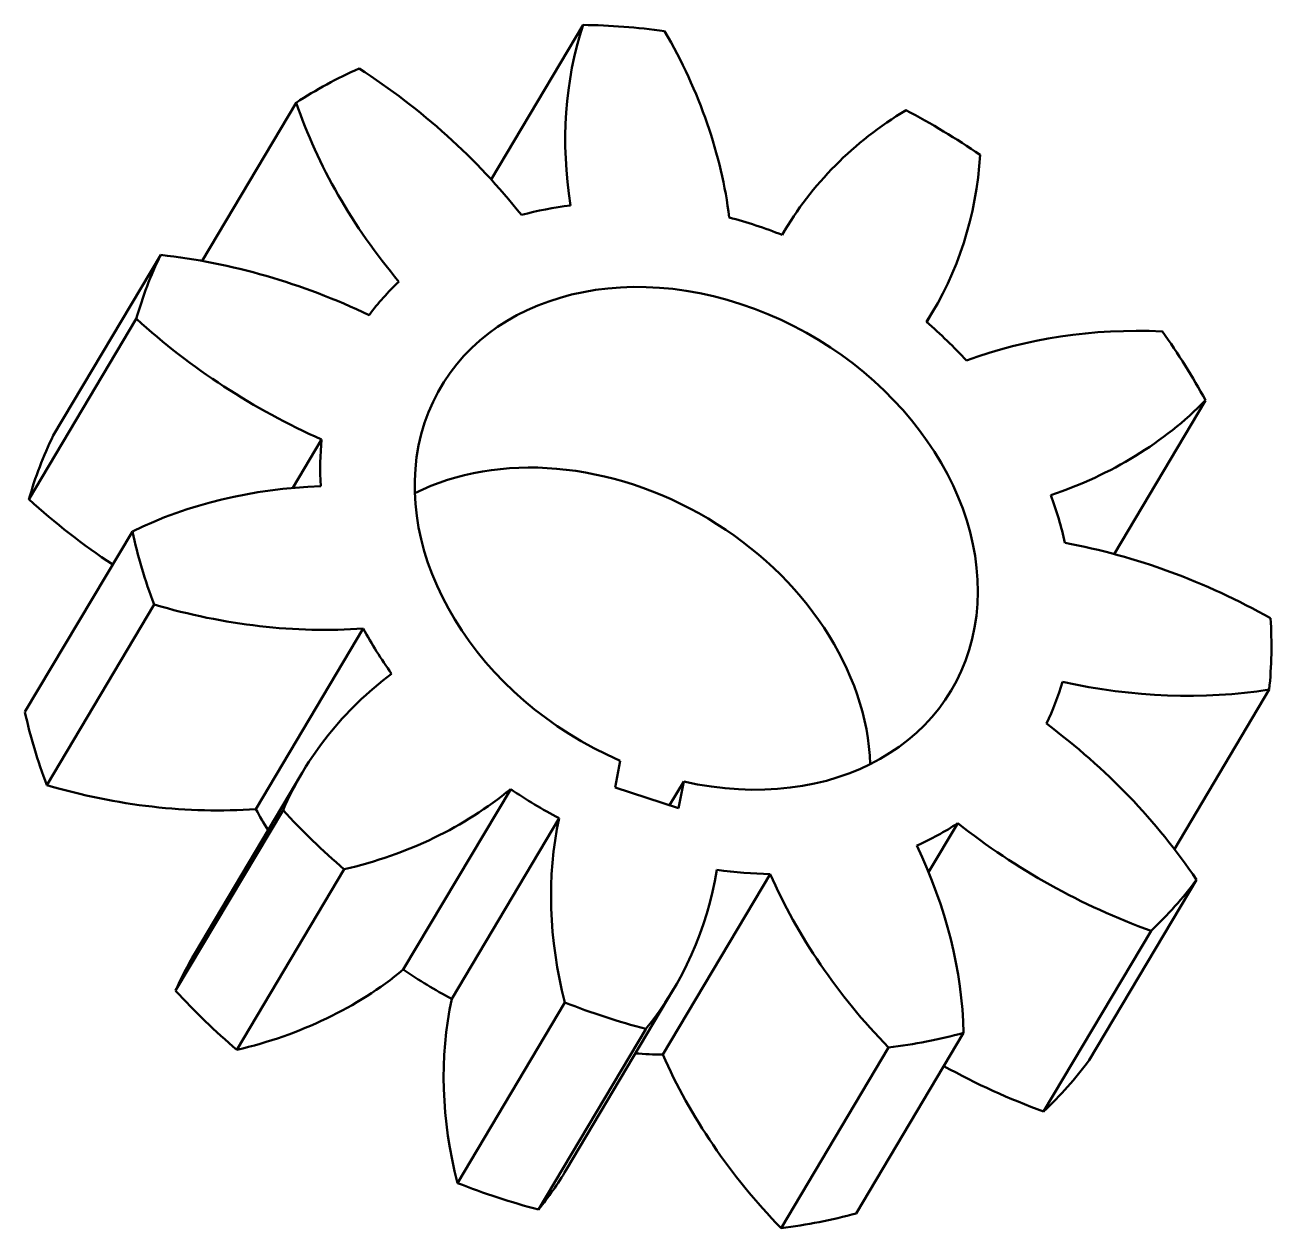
# Model space of a CAD drawing. Header units: millimetres. Extents: x 18.7 to 55.5, y 8.6 to 44.1.
import ezdxf

# ---------------------------------------------------------------- set-up
doc = ezdxf.new("R2010")
doc.units = ezdxf.units.MM
doc.header["$LTSCALE"] = 0.25
doc.layers.add('Visible (ISO)', color=7, linetype='Continuous', lineweight=50)

msp = doc.modelspace()

# ---------------------------------------------------------------- linework, layer by layer
at = {"layer": 'Visible (ISO)'}
for p, q in [((32.471, 39.526), (35.181, 44.081)), ((23.948, 37.126), (26.723, 41.789)), ((41.046, 37.895), (41.114, 38.009)), ((22.728, 37.302), (19.561, 31.98)), ((18.842, 30.099), (22.008, 35.421)), ((45.306, 35.325), (45.472, 35.604)), ((53.525, 33.017), (50.83, 28.488)), ((26.622, 30.438), (27.471, 31.865)), ((21.891, 29.153), (18.725, 23.832)), ((19.368, 21.676), (22.535, 26.998)), ((25.533, 20.969), (28.699, 26.29)), ((55.404, 24.491), (52.608, 19.792)), ((36.121, 21.607), (36.272, 22.396)), ((23.73, 16.717), (26.896, 22.038)), ((38.145, 21.783), (37.727, 21.081)), ((38.145, 21.783), (37.994, 20.994)), ((29.877, 16.238), (33.044, 21.559)), ((37.994, 20.994), (36.121, 21.607)), ((26.332, 20.94), (23.166, 15.619)), ((31.305, 15.377), (34.471, 20.698)), ((45.363, 19.106), (46.225, 20.554)), ((24.968, 13.873), (28.134, 19.195)), ((37.528, 13.734), (40.694, 19.055)), ((50.094, 13.565), (53.261, 18.887)), ((51.92, 17.381), (48.754, 12.059)), ((34.679, 10.337), (37.845, 15.659)), ((34.641, 15.27), (31.475, 9.949)), ((33.863, 9.167), (37.03, 14.488)), ((43.23, 9.052), (46.396, 14.374)), ((44.18, 13.943), (41.014, 8.622))]:
    msp.add_line(p, q, dxfattribs=at)
for centre, major_axis, start_param, end_param in [((49.872, 37.856), (-13.79, 8.205), 0.172445, 0.581677), ((38.514, 28.95), (15.361, -9.139), 2.062974, 2.205773), ((24.354, 39.802), (-13.79, 8.205), 3.68707, 4.096301), ((38.514, 28.95), (-15.361, 9.139), 5.775765, 5.918565), ((21.521, 32.349), (-13.79, 8.205), 4.258268, 4.6675), ((41.234, 43.081), (13.79, -8.205), 3.885237, 4.294468), ((54.904, 29.803), (-13.79, 8.205), 5.884432, 6.293664), ((38.514, 28.95), (15.361, -9.139), 1.491775, 1.634575), ((31.682, 43.809), (13.79, -8.205), 6.257464, 6.666695), ((38.514, 28.95), (-10.044, 5.976), 5.490166, 5.632965), ((38.514, 28.95), (-10.044, 5.976), 4.918967, 5.061767), ((38.514, 28.95), (-15.361, 9.139), 0.063778, 0.206578), ((24.084, 23.817), (-13.79, 8.205), 4.829467, 5.238699), ((38.514, 28.95), (-7.52, 4.474), 1.96331, 8.017423), ((38.514, 28.95), (-10.044, 5.976), 6.061364, 6.204164), ((31.733, 43.819), (13.79, -8.205), 4.456435, 4.865667), ((38.514, 28.95), (-10.044, 5.976), 4.347768, 4.490568), ((54.733, 21.48), (-13.79, 8.205), 5.313233, 5.722465), ((38.514, 28.95), (15.361, -9.139), 0.920576, 1.063376), ((41.179, 43.099), (13.79, -8.205), 5.686265, 6.095497), ((35.348, 23.628), (-15.361, 9.139), 0.063778, 0.206578), ((38.514, 28.95), (-10.044, 5.976), 0.349378, 0.492177), ((35.348, 23.628), (-7.52, 4.474), 3.609052, 5.815726), ((31.229, 16.914), (-13.79, 8.205), 5.400666, 5.809897), ((38.514, 28.95), (-10.044, 5.976), 3.77657, 3.919369), ((28.566, 38.498), (-13.79, 8.205), 1.314843, 1.51102), ((38.514, 28.95), (-15.361, 9.139), 0.634977, 0.777777), ((49.412, 15.528), (-13.79, 8.205), 4.742035, 5.151266), ((24.384, 39.837), (13.79, -8.205), 5.027634, 5.436866), ((38.514, 28.95), (15.361, -9.139), 0.349378, 0.492177), ((38.514, 28.95), (10.044, -5.976), 4.062169, 4.204969), ((40.686, 13.833), (-13.79, 8.205), 5.971864, 6.381096), ((38.514, 28.95), (10.044, -5.976), 0.063778, 0.206578), ((49.831, 37.896), (13.79, -8.205), 5.115066, 5.524298), ((35.348, 23.628), (-15.361, 9.139), 0.634977, 0.777777), ((40.631, 13.837), (-13.79, 8.205), 4.170836, 4.580068), ((21.218, 34.515), (-13.79, 8.205), 1.886041, 2.295273), ((21.522, 32.398), (13.79, -8.205), 5.598833, 6.008064), ((38.514, 28.95), (10.044, -5.976), 4.633368, 4.776167), ((35.348, 23.628), (-10.044, 5.976), 0.920576, 0.986127), ((38.514, 28.95), (-15.361, 9.139), 1.206176, 1.348975), ((49.454, 15.551), (-13.79, 8.205), 0.259878, 0.669109), ((38.514, 28.95), (10.044, -5.976), 5.775765, 5.918565), ((54.889, 29.853), (13.79, -8.205), 4.543868, 4.953099), ((31.179, 16.945), (-13.79, 8.205), 3.599637, 4.008869), ((24.055, 23.864), (13.79, -8.205), 6.170031, 6.579263), ((38.514, 28.95), (10.044, -5.976), 5.204566, 5.347366), ((54.749, 21.523), (13.79, -8.205), 3.972669, 4.381901), ((38.514, 28.95), (15.361, -9.139), 6.061364, 6.204164), ((37.52, 8.512), (-13.79, 8.205), 0, 0.097911), ((18.356, 27.076), (13.79, -8.205), 5.598833, 6.008064), ((35.348, 23.628), (-10.044, 5.976), 1.491775, 1.634575), ((35.348, 23.628), (-15.361, 9.139), 1.206176, 1.348975), ((46.288, 10.23), (-13.79, 8.205), 0.259878, 0.669109), ((38.514, 28.95), (-15.361, 9.139), 1.777374, 1.920174), ((38.514, 28.95), (-15.361, 9.139), 2.348573, 2.491373), ((35.348, 23.628), (-10.044, 5.976), 2.132096, 2.205773), ((51.583, 16.202), (-13.79, 8.205), 0.831076, 1.240308), ((51.723, 24.531), (-13.79, 8.205), 1.609205, 1.811507), ((35.348, 23.628), (15.361, -9.139), 6.061364, 6.204164), ((20.889, 18.542), (13.79, -8.205), 6.170031, 6.283185), ((35.348, 23.628), (-15.361, 9.139), 1.777374, 1.920174), ((35.348, 23.628), (-15.361, 9.139), 2.348573, 2.491373)]:
    msp.add_ellipse(centre, major_axis=major_axis, ratio=0.785222, start_param=start_param, end_param=end_param, dxfattribs=at)

doc.saveas('drawing.dxf')
